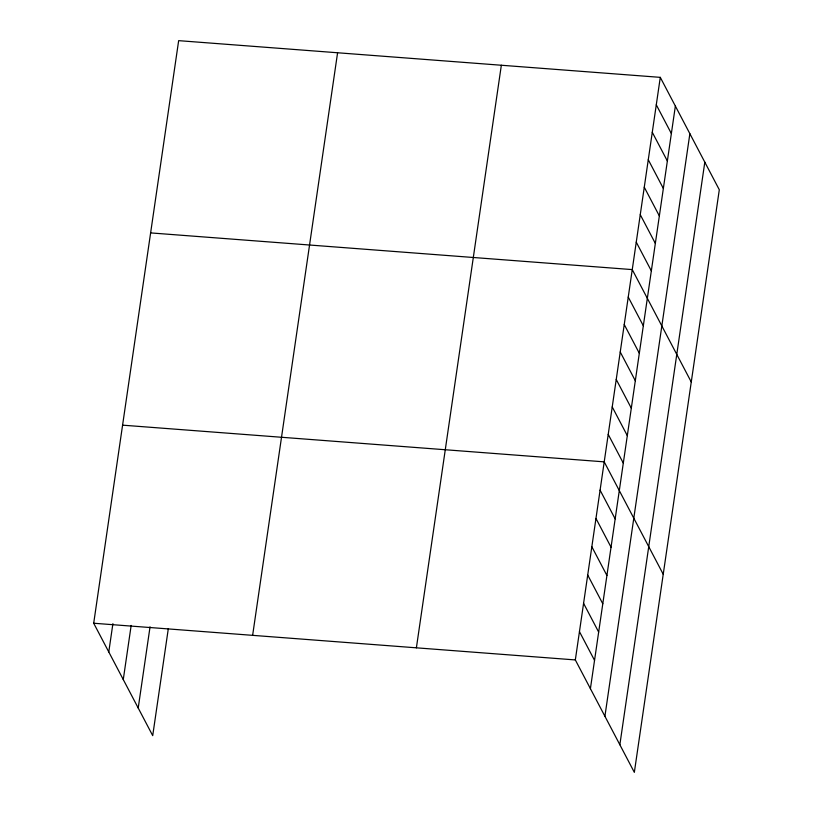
<?xml version="1.0" encoding="UTF-8"?>
<svg xmlns="http://www.w3.org/2000/svg" width="813" height="813" viewBox="0 0 813 813"><rect width="100%" height="100%" fill="white"/><g stroke="black" fill="none" stroke-linecap="round" stroke-linejoin="round"><path stroke-width="1.22" d="M168.321 628.612L152.712 735.643L93.698 623.236L178.657 40.65L660.288 77.357L719.302 189.764L634.343 772.35L575.33 659.932L660.288 77.357M108.779 651.955L112.905 623.662M123.271 679.577L131.167 625.441M138.21 708.032L150.049 626.833M252.63 635.349L337.588 52.764M416.388 647.829L501.347 65.243M590.411 688.662L675.369 106.076M604.913 716.273L689.871 133.698M619.852 744.728L704.81 162.153M150.618 232.904L632.25 269.601L691.274 382.019M122.58 425.158L604.211 461.855L663.235 574.273M93.698 623.236L575.33 659.932M656.284 104.816L671.365 133.545M652.28 132.285L667.361 161.004M648.276 159.744L663.357 188.474M644.272 187.214L659.343 215.933M640.258 214.673L655.339 243.402M636.254 242.142L651.335 270.861M628.246 297.07L643.327 325.789M624.242 324.539L639.323 353.259M620.238 351.999L635.319 380.728M616.234 379.468L631.315 408.187M612.23 406.927L627.311 435.656M608.226 434.396L623.297 463.115M600.085 490.158L615.167 518.877M595.959 518.45L611.041 547.179M591.834 546.753L606.915 575.472M587.708 575.045L602.789 603.774M583.582 603.348L598.663 632.067M579.456 631.64L594.537 660.359"/></g></svg>
